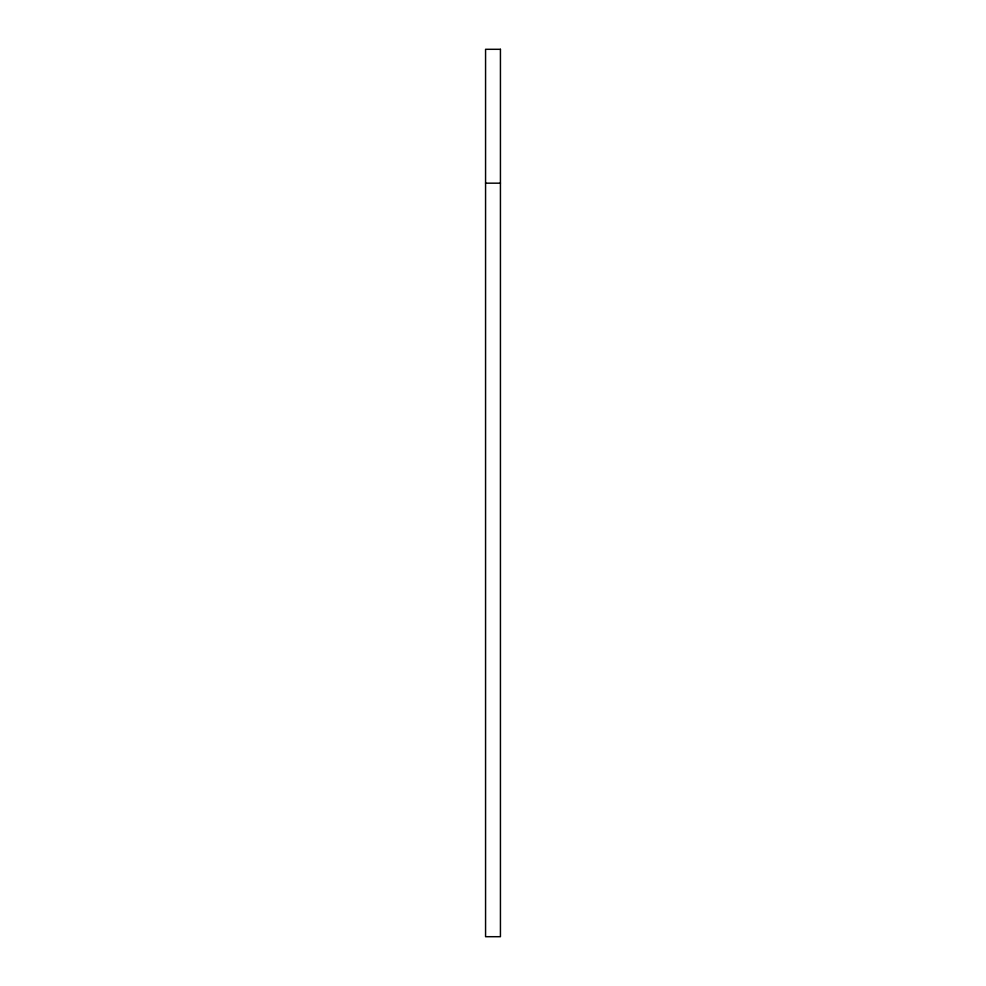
<?xml version="1.0" encoding="UTF-8"?>
<svg xmlns="http://www.w3.org/2000/svg" width="986" height="986" viewBox="0 0 986 986"><rect width="100%" height="100%" fill="white"/><g stroke="black" fill="none" stroke-linecap="round" stroke-linejoin="round"><path stroke-width="1.48" d="M485.568 183.174L500.432 183.174M500.432 49.3L485.568 49.3L485.568 936.7L500.432 936.7L500.432 49.3"/></g></svg>
